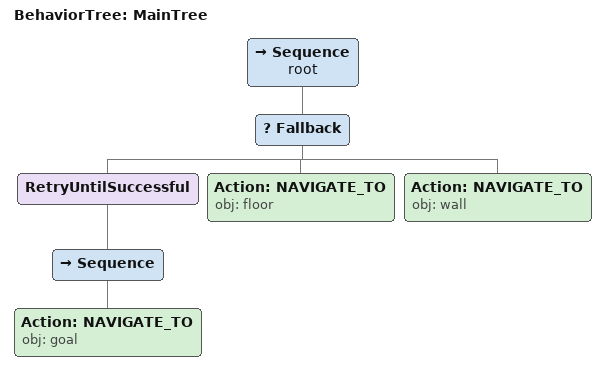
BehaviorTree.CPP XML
<root main_tree_to_execute="MainTree">
  <BehaviorTree ID="MainTree">
    <Sequence name="root">
      <!-- Check: NAVIGATE_TO is the only primitive needed for 'navigate to the goal' -->
      <!-- Check: Initial frame (0) shows no visible goal, so must search -->
      <Fallback>
        <!-- Risk: goal_not_in_view, must search for goal -->
        <RetryUntilSuccessful>
          <!-- Risk: collision_with_wall, so navigation must be robust -->
          <Sequence>
            <!-- Check: NAVIGATE_TO 'goal' (unknown position) -->
            <Action ID="NAVIGATE_TO" obj="goal"/>
            <!-- Risk: If navigation fails (collision or not found), adjust heading and retry -->
          </Sequence>
        </RetryUntilSuccessful>
        <!-- Risk: If repeated failures, use recovery hint to search for goal -->
        <Action ID="NAVIGATE_TO" obj="floor"/>
        <!-- Risk: If still unsuccessful, adjust heading as last resort -->
        <Action ID="NAVIGATE_TO" obj="wall"/>
      </Fallback>
    </Sequence>
  </BehaviorTree>
</root>
